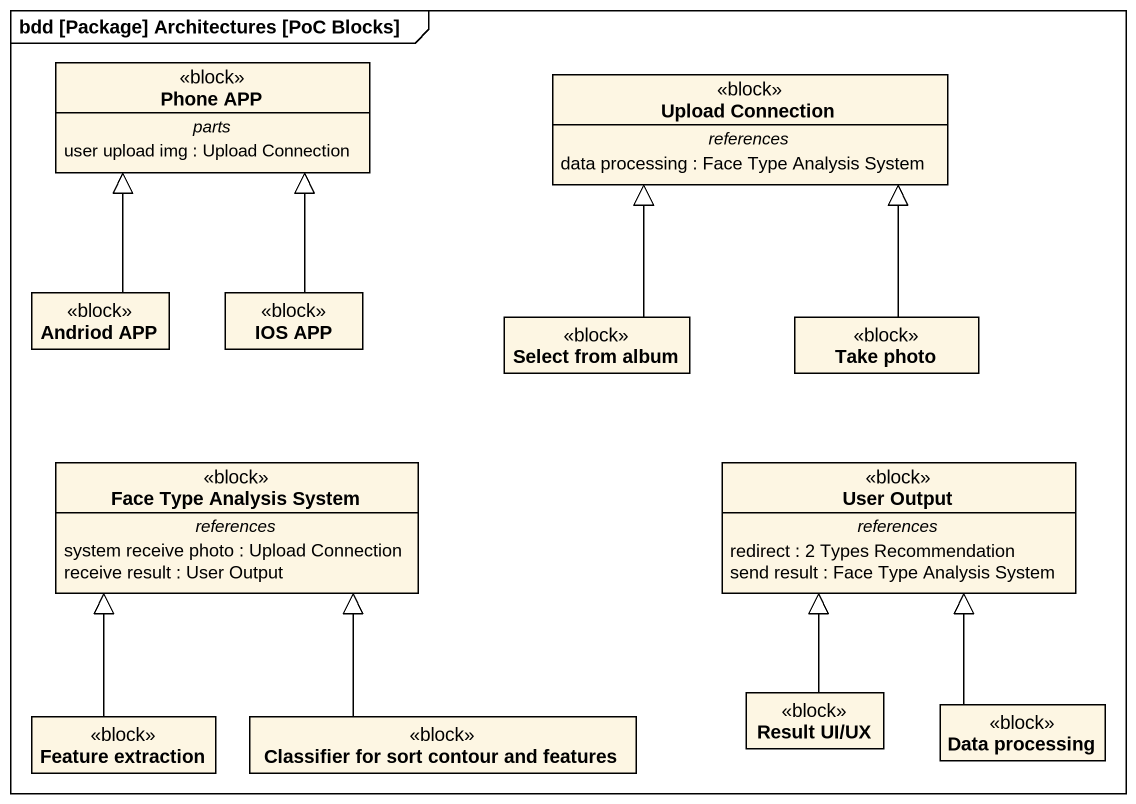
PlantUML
@startuml
mainframe bdd [Package] Architectures [PoC Blocks]
hide circle
hide empty members
class "Phone APP" as Phone_APP <<block>> {
  -- parts --
  user upload img : Upload Connection
}
class "Upload Connection" as Upload_Connection <<block>> {
  -- references --
  data processing : Face Type Analysis System
}
class "Andriod APP" as Andriod_APP <<block>>
class "IOS APP" as IOS_APP <<block>>
class "Select from album" as Select_from_album <<block>>
class "Take photo" as Take_photo <<block>>
class "Face Type Analysis System" as Face_Type_Analysis_System <<block>> {
  -- references --
  system receive photo : Upload Connection
  receive result : User Output
}
class "User Output" as User_Output <<block>> {
  -- references --
  redirect : 2 Types Recommendation
  send result : Face Type Analysis System
}
class "Result UI/UX" as Result_UI_UX <<block>>
class "Feature extraction" as Feature_extraction <<block>>
class "Classifier for sort contour and features" as Classifier_for_sort_contour <<block>>
class "Data processing" as Data_processing <<block>>
Andriod_APP -up-|> Phone_APP
IOS_APP -up-|> Phone_APP
Select_from_album -up-|> Upload_Connection
Take_photo -up-|> Upload_Connection
Result_UI_UX -up-|> User_Output
Feature_extraction -up-|> Face_Type_Analysis_System
Classifier_for_sort_contour -up-|> Face_Type_Analysis_System
Data_processing -up-|> User_Output
@enduml
